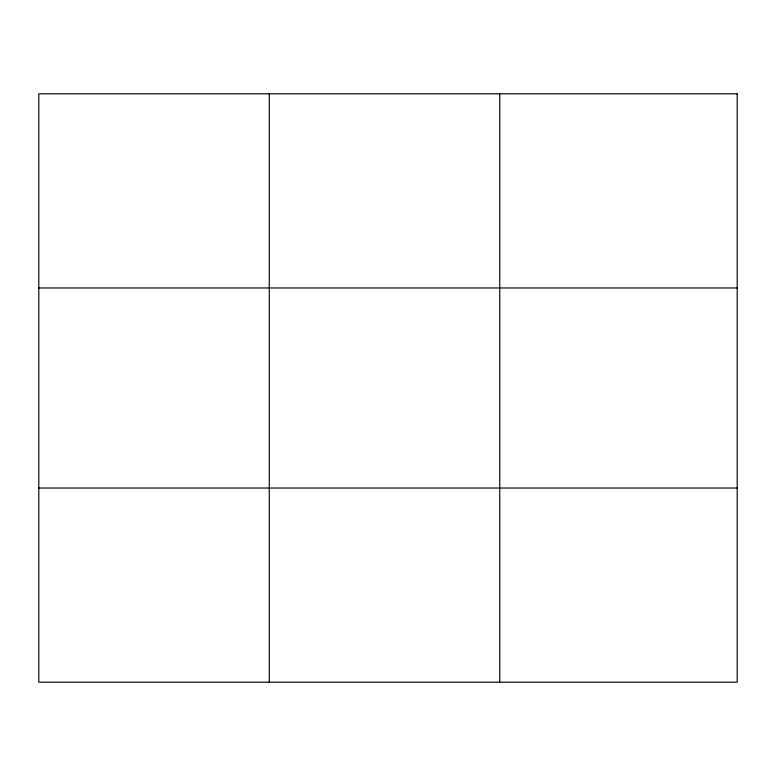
<?xml version="1.0" encoding="UTF-8"?>
<svg xmlns="http://www.w3.org/2000/svg" width="776" height="776" viewBox="0 0 776 776"><rect width="100%" height="100%" fill="white"/><g stroke="black" fill="none" stroke-linecap="round" stroke-linejoin="round"><path stroke-width="1.16" d="M269.272 93.809L269.272 682.191M499.744 93.809L499.744 682.191M38.8 287.974L737.2 287.974M38.8 488.026L737.2 488.026M737.2 93.809L737.2 682.191L38.8 682.191L38.8 93.809L737.2 93.809"/></g></svg>
